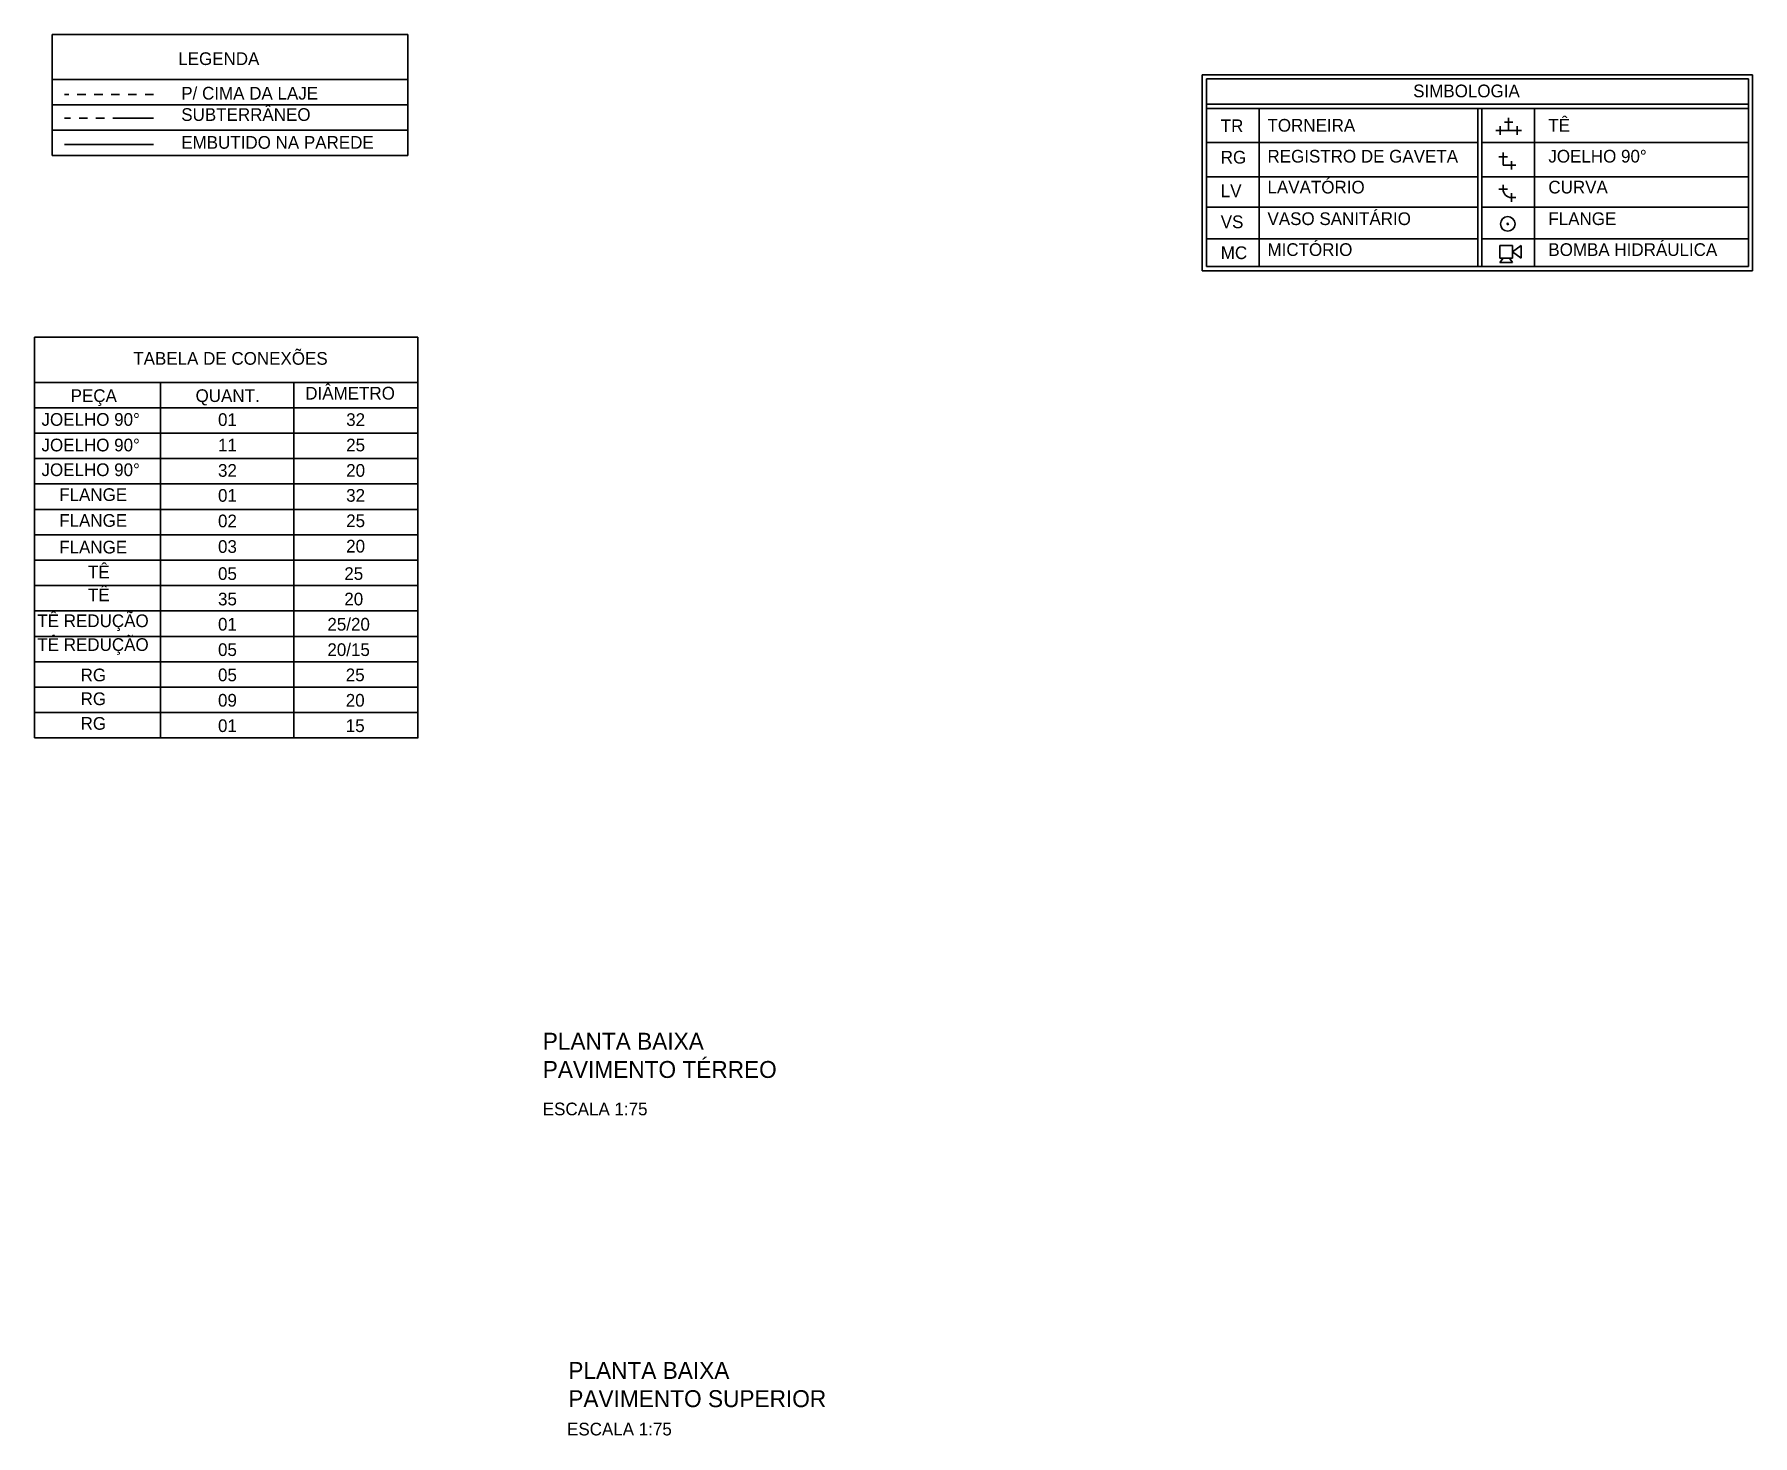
# Model space of a CAD drawing. Header units: millimetres. Extents: x 776 to 1595, y 411 to 1258.
# Drawn here: x 907.25 to 927.55, y 438.76 to 455.31 of the extents above; entities that cross this region are included whole.
import ezdxf

# ---------------------------------------------------------------- set-up
doc = ezdxf.new("R2010")
doc.units = ezdxf.units.MM
doc.linetypes.add('ACAD_ISO05W100', pattern=[33, 24, -3, 0, -3, 0, -3])
doc.linetypes.add('HIDDEN2', pattern=[4.7625, 3.175, -1.5875])
for name, color, linetype in [('CANOS ISO', 2, 'Continuous'), ('pena02', 2, 'Continuous'), ('TIGRECAD', 1, 'Continuous')]:
    doc.layers.add(name, color=color, linetype=linetype)
doc.styles.get("Standard").update_dxf_attribs({"font": 'ERASLGHT.TTF'})

msp = doc.modelspace()

# ---------------------------------------------------------------- linework, layer by layer
at = {"layer": 'CANOS ISO'}
for p, q in [((921.048, 454.836), (921.048, 452.52)), ((921.048, 454.836), (927.549, 454.836)), ((921.098, 454.437), (921.098, 454.786)), ((921.098, 454.786), (927.499, 454.786)), ((927.499, 454.786), (927.499, 454.437)), ((927.549, 454.836), (927.549, 452.52)), ((927.499, 454.487), (921.098, 454.487)), ((921.098, 454.437), (921.098, 452.57)), ((921.719, 454.437), (921.098, 454.437)), ((921.719, 452.57), (921.719, 454.437)), ((924.352, 454.437), (921.719, 454.437)), ((924.302, 454.437), (924.302, 452.57)), ((924.352, 452.57), (924.352, 454.437)), ((924.352, 454.437), (924.352, 452.57)), ((924.973, 454.437), (924.352, 454.437)), ((924.717, 454.277), (924.617, 454.277)), ((924.667, 454.277), (924.667, 454.327)), ((924.667, 454.177), (924.667, 454.277)), ((924.973, 452.57), (924.973, 454.437)), ((927.499, 454.437), (924.973, 454.437)), ((927.499, 452.57), (927.499, 454.437)), ((924.567, 454.177), (924.517, 454.177)), ((924.567, 454.227), (924.567, 454.127)), ((924.567, 454.177), (924.767, 454.177)), ((924.767, 454.127), (924.767, 454.227)), ((924.767, 454.177), (924.817, 454.177)), ((921.098, 454.035), (924.302, 454.035)), ((924.352, 454.035), (927.499, 454.035)), ((924.652, 453.866), (924.552, 453.866)), ((924.602, 453.866), (924.602, 453.916)), ((924.602, 453.766), (924.602, 453.866)), ((924.602, 453.766), (924.702, 453.766)), ((924.702, 453.716), (924.702, 453.816)), ((924.702, 453.766), (924.752, 453.766)), ((921.098, 453.629), (924.302, 453.629)), ((924.352, 453.629), (927.499, 453.629)), ((924.652, 453.485), (924.552, 453.485)), ((924.602, 453.485), (924.602, 453.535)), ((924.602, 453.485), (924.602, 453.485)), ((921.098, 453.273), (924.302, 453.273)), ((924.352, 453.273), (927.499, 453.273)), ((924.702, 453.335), (924.702, 453.435)), ((924.702, 453.385), (924.702, 453.385)), ((924.702, 453.385), (924.752, 453.385)), ((921.098, 452.897), (924.302, 452.897)), ((924.352, 452.897), (927.499, 452.897)), ((924.563, 452.668), (924.563, 452.818)), ((924.563, 452.818), (924.713, 452.818)), ((924.713, 452.668), (924.563, 452.668)), ((924.563, 452.618), (924.601, 452.668)), ((924.676, 452.668), (924.601, 452.668)), ((924.676, 452.668), (924.713, 452.618)), ((924.713, 452.818), (924.713, 452.668)), ((924.813, 452.818), (924.713, 452.743)), ((924.713, 452.743), (924.813, 452.668)), ((924.813, 452.668), (924.813, 452.818)), ((921.048, 452.52), (927.549, 452.52)), ((921.098, 452.57), (921.719, 452.57)), ((921.719, 452.57), (924.352, 452.57)), ((924.352, 452.57), (927.499, 452.57)), ((924.713, 452.618), (924.563, 452.618))]:
    msp.add_line(p, q, dxfattribs=at)
for radius in [0.0862, 0.00824]:
    msp.add_circle((924.656, 453.074), radius, dxfattribs=at)
msp.add_arc((924.702, 453.485), 0.1, 180, 270, dxfattribs=at)
at = {"layer": 'TIGRECAD', "color": 0}
for p, q in [((907.46, 455.312), (907.46, 453.88)), ((907.46, 455.312), (911.664, 455.312)), ((911.664, 453.88), (911.664, 455.312)), ((907.46, 454.78), (911.664, 454.78)), ((907.46, 454.48), (911.664, 454.48)), ((907.46, 454.18), (911.664, 454.18)), ((907.46, 453.88), (911.664, 453.88)), ((908.659, 454.011), (907.608, 454.011)), ((907.252, 451.734), (911.783, 451.734)), ((907.252, 451.734), (907.252, 447.002)), ((911.783, 451.734), (911.783, 447)), ((907.252, 451.202), (911.783, 451.202)), ((908.74, 451.202), (908.74, 447.002)), ((910.315, 451.202), (910.315, 447)), ((907.252, 450.902), (911.783, 450.902)), ((907.252, 450.602), (911.783, 450.602)), ((907.252, 450.302), (911.783, 450.302)), ((907.252, 450.002), (911.783, 450.002)), ((907.252, 450.002), (911.783, 450.002)), ((907.252, 449.702), (911.783, 449.702)), ((907.252, 449.702), (911.783, 449.702)), ((907.252, 449.402), (911.783, 449.402)), ((907.252, 449.402), (911.783, 449.402)), ((907.252, 449.102), (911.783, 449.102)), ((907.252, 449.102), (911.783, 449.102)), ((907.252, 449.102), (911.783, 449.102)), ((907.252, 448.802), (911.783, 448.802)), ((907.252, 448.802), (911.783, 448.802)), ((907.252, 448.502), (911.783, 448.502)), ((907.252, 448.202), (911.783, 448.202)), ((907.252, 447.902), (911.783, 447.902)), ((907.252, 447.602), (911.783, 447.602)), ((907.252, 447.302), (911.783, 447.302)), ((907.252, 447.002), (911.783, 447.002))]:
    msp.add_line(p, q, dxfattribs=at)
at = {"layer": 'TIGRECAD', "color": 0, "linetype": 'HIDDEN2', "ltscale": 0.03}
msp.add_line((908.659, 454.602), (907.608, 454.602), dxfattribs=at)
at = {"layer": 'TIGRECAD', "color": 0, "linetype": 'ACAD_ISO05W100', "ltscale": 0.02}
msp.add_line((908.659, 454.321), (907.608, 454.321), dxfattribs=at)

# ---------------------------------------------------------------- texts
at = {"layer": 'pena02', "color": 0, "char_height": 0.2, "attachment_point": 1}
for s, insert, width in [('{\\fEras Demi ITC|b0|i0|c0|p34;\\H0.75x;LEGENDA}', (908.951, 455.1), 11.6204), ('{\\fEras Demi ITC|b0|i0|c0|p34;\\H0.75x;P/ CIMA DA LAJE}', (908.987, 454.692), 11.6204), ('{\\fEras Demi ITC|b0|i0|c0|p34;\\H0.75x;SIMBOLOGIA}', (923.539, 454.719), 2.83507), ('{\\fEras Demi ITC|b0|i0|c0|p34;\\H0.75x;SUBTERRÂNEO}', (908.987, 454.44), 11.6204), ('{\\fEras Demi ITC|b0|i0|c0|p34;\\H0.75x;TR}', (921.266, 454.307), 2.83507), ('{\\fEras Demi ITC|b0|i0|c0|p34;\\H0.75x;TORNEIRA}', (921.818, 454.313), 2.83507), ('{\\fEras Demi ITC|b0|i0|c0|p34;\\H0.75x;TÊ}', (925.136, 454.313), 2.83507), ('{\\fEras Demi ITC|b0|i0|c0|p34;\\H0.75x;EMBUTIDO NA PAREDE}', (908.987, 454.111), 11.6204), ('{\\fEras Demi ITC|b0|i0|c0|p34;\\H0.75x;RG}', (921.266, 453.936), 2.83507), ('{\\fEras Demi ITC|b0|i0|c0|p34;\\H0.75x;REGISTRO DE GAVETA}', (921.818, 453.948), 2.83507), ('{\\fEras Demi ITC|b0|i0|c0|p34;\\H0.75x;JOELHO 90°}', (925.136, 453.948), 2.83507), ('{\\fEras Demi ITC|b0|i0|c0|p34;\\H0.75x;LV}', (921.266, 453.539), 2.83507), ('{\\fEras Demi ITC|b0|i0|c0|p34;\\H0.75x;LAVATÓRIO}', (921.818, 453.583), 2.83507), ('{\\fEras Demi ITC|b0|i0|c0|p34;\\H0.75x;CURVA}', (925.136, 453.583), 2.83507), ('{\\fEras Demi ITC|b0|i0|c0|p34;\\H0.75x;VASO SANITÁRIO}', (921.818, 453.21), 2.83507), ('{\\fEras Demi ITC|b0|i0|c0|p34;\\H0.75x;VS}', (921.266, 453.173), 2.83507), ('{\\fEras Demi ITC|b0|i0|c0|p34;\\H0.75x;FLANGE}', (925.136, 453.21), 2.83507), ('{\\fEras Demi ITC|b0|i0|c0|p34;\\H0.75x;MICTÓRIO}', (921.818, 452.845), 2.83507), ('{\\fEras Demi ITC|b0|i0|c0|p34;\\H0.75x;BOMBA HIDRÁULICA}', (925.136, 452.845), 2.83507), ('{\\fEras Demi ITC|b0|i0|c0|p34;\\H0.75x;MC}', (921.266, 452.808), 2.83507), ('{\\fEras Demi ITC|b0|i0|c0|p34;\\H0.75x;TABELA DE CONEXÕES}', (908.42, 451.56), 2.83507), ('{\\fEras Demi ITC|b0|i0|c0|p34;\\H0.75x;PEÇA}', (907.68, 451.12), 11.6204), ('{\\fEras Demi ITC|b0|i0|c0|p34;\\H0.75x;QUANT.}', (909.156, 451.12), 11.6204), ('{\\fEras Demi ITC|b0|i0|c0|p34;\\H0.75x;DIÂMETRO}', (910.452, 451.149), 11.6204), ('{\\fEras Demi ITC|b0|i0|c0|p34;\\H0.75x;JOELHO 90°}', (907.336, 450.839), 11.6204), ('{\\fEras Demi ITC|b0|i0|c0|p34;\\H0.75x;01}', (909.421, 450.837), 11.6204), ('{\\fEras Demi ITC|b0|i0|c0|p34;\\H0.75x;32}', (910.935, 450.837), 11.6204), ('{\\fEras Demi ITC|b0|i0|c0|p34;\\H0.75x;JOELHO 90°}', (907.336, 450.537), 11.6204), ('{\\fEras Demi ITC|b0|i0|c0|p34;\\H0.75x;11}', (909.421, 450.537), 11.6204), ('{\\fEras Demi ITC|b0|i0|c0|p34;\\H0.75x;25}', (910.935, 450.537), 11.6204), ('{\\fEras Demi ITC|b0|i0|c0|p34;\\H0.75x;JOELHO 90°}', (907.336, 450.245), 11.6204), ('{\\fEras Demi ITC|b0|i0|c0|p34;\\H0.75x;32}', (909.421, 450.237), 11.6204), ('{\\fEras Demi ITC|b0|i0|c0|p34;\\H0.75x;20}', (910.935, 450.237), 11.6204), ('{\\fEras Demi ITC|b0|i0|c0|p34;\\H0.75x;FLANGE}', (907.545, 449.951), 11.6204), ('{\\fEras Demi ITC|b0|i0|c0|p34;\\H0.75x;01}', (909.421, 449.942), 11.6204), ('{\\fEras Demi ITC|b0|i0|c0|p34;\\H0.75x;32}', (910.935, 449.942), 11.6204), ('{\\fEras Demi ITC|b0|i0|c0|p34;\\H0.75x;FLANGE}', (907.545, 449.646), 11.6204), ('{\\fEras Demi ITC|b0|i0|c0|p34;\\H0.75x;02}', (909.421, 449.64), 11.6204), ('{\\fEras Demi ITC|b0|i0|c0|p34;\\H0.75x;25}', (910.935, 449.642), 11.6204), ('{\\fEras Demi ITC|b0|i0|c0|p34;\\H0.75x;FLANGE}', (907.545, 449.331), 11.6204), ('{\\fEras Demi ITC|b0|i0|c0|p34;\\H0.75x;03}', (909.421, 449.338), 11.6204), ('{\\fEras Demi ITC|b0|i0|c0|p34;\\H0.75x;20}', (910.935, 449.342), 11.6204), ('{\\fEras Demi ITC|b0|i0|c0|p34;\\H0.75x;TÊ}', (907.884, 449.037), 11.6204), ('{\\fEras Demi ITC|b0|i0|c0|p34;\\H0.75x;05}', (909.421, 449.018), 11.6204), ('{\\fEras Demi ITC|b0|i0|c0|p34;\\H0.75x;25}', (910.913, 449.018), 11.6204), ('{\\fEras Demi ITC|b0|i0|c0|p34;\\H0.75x;TÊ}', (907.884, 448.767), 11.6204), ('{\\fEras Demi ITC|b0|i0|c0|p34;\\H0.75x;35}', (909.421, 448.718), 11.6204), ('{\\fEras Demi ITC|b0|i0|c0|p34;\\H0.75x;20}', (910.913, 448.718), 11.6204), ('{\\fEras Demi ITC|b0|i0|c0|p34;\\H0.75x;TÊ REDUÇÃO}', (907.287, 448.461), 11.6204), ('{\\fEras Demi ITC|b0|i0|c0|p34;\\H0.75x;01}', (909.421, 448.42), 11.6204), ('{\\fEras Demi ITC|b0|i0|c0|p34;\\H0.75x;25/20}', (910.713, 448.42), 11.6204), ('{\\fEras Demi ITC|b0|i0|c0|p34;\\H0.75x;TÊ REDUÇÃO}', (907.287, 448.18), 11.6204), ('{\\fEras Demi ITC|b0|i0|c0|p34;\\H0.75x;05}', (909.421, 448.12), 11.6204), ('{\\fEras Demi ITC|b0|i0|c0|p34;\\H0.75x;20/15}', (910.713, 448.12), 11.6204), ('{\\fEras Demi ITC|b0|i0|c0|p34;\\H0.75x;RG}', (907.798, 447.821), 11.6204), ('{\\fEras Demi ITC|b0|i0|c0|p34;\\H0.75x;05}', (909.421, 447.822), 11.6204), ('{\\fEras Demi ITC|b0|i0|c0|p34;\\H0.75x;25}', (910.93, 447.822), 11.6204), ('{\\fEras Demi ITC|b0|i0|c0|p34;\\H0.75x;RG}', (907.798, 447.54), 11.6204), ('{\\fEras Demi ITC|b0|i0|c0|p34;\\H0.75x;09}', (909.421, 447.522), 11.6204), ('{\\fEras Demi ITC|b0|i0|c0|p34;\\H0.75x;20}', (910.93, 447.522), 11.6204), ('{\\fEras Demi ITC|b0|i0|c0|p34;\\H0.75x;RG}', (907.798, 447.249), 11.6204), ('{\\fEras Demi ITC|b0|i0|c0|p34;\\H0.75x;01}', (909.421, 447.222), 11.6204), ('{\\fEras Demi ITC|b0|i0|c0|p34;\\H0.75x;15}', (910.93, 447.222), 11.6204), ('{\\fEras Demi ITC|b0|i0|c0|p34;PLANTA BAIXA\\PPAVIMENTO TÉRREO}', (913.257, 443.52), 11.6204), ('{\\fEras Demi ITC|b0|i0|c0|p34;\\H0.75x;ESCALA 1:75}', (913.257, 442.695), 11.6204), ('{\\fEras Demi ITC|b0|i0|c0|p34;PLANTA BAIXA\\PPAVIMENTO SUPERIOR}', (913.559, 439.632), 11.6204), ('{\\fEras Demi ITC|b0|i0|c0|p34;\\H0.75x;ESCALA 1:75}', (913.544, 438.914), 11.6204)]:
    msp.add_mtext(s, dxfattribs=dict(at, insert=insert, width=width))

doc.saveas('drawing.dxf')
